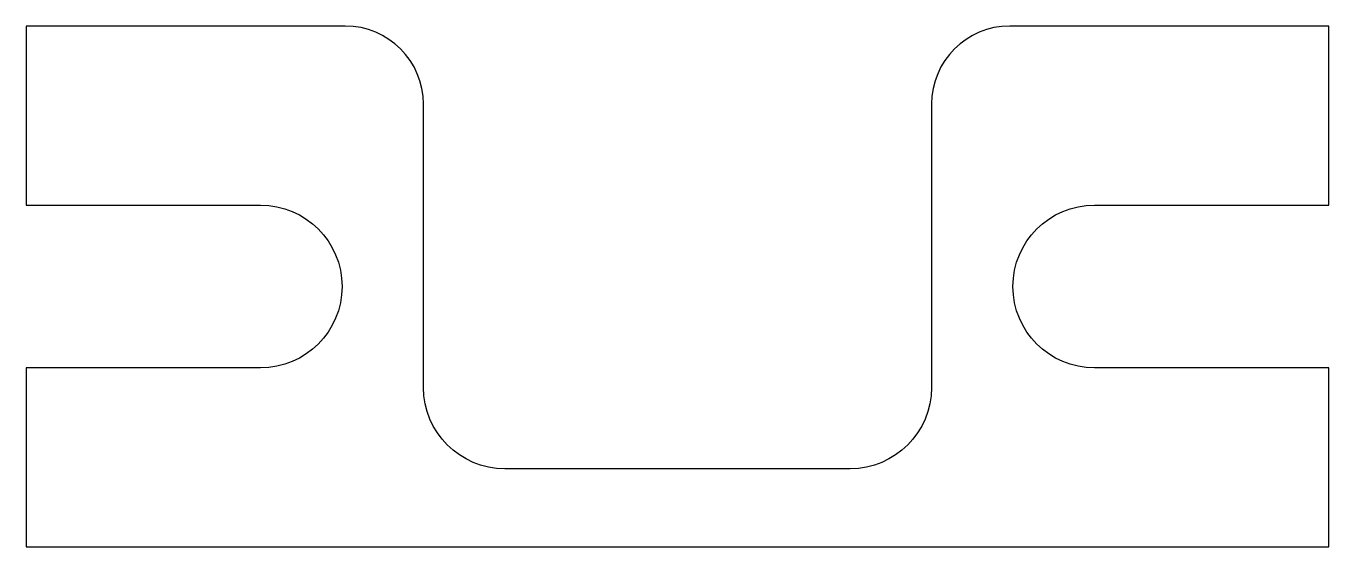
# Model space of a CAD drawing. Header units: inches. Extents: x -0.5 to 0.5, y -0.2 to 0.2.
import ezdxf

# ---------------------------------------------------------------- set-up
doc = ezdxf.new("R2010")
doc.units = ezdxf.units.IN
doc.header["$MEASUREMENT"] = 0

msp = doc.modelspace()

# ---------------------------------------------------------------- linework, layer by layer
msp.add_lwpolyline([(0.255, 0.2, 0.41421), (0.195, 0.14), (0.195, -0.0775, -0.41421), (0.1325, -0.14), (-0.1325, -0.14, -0.41421), (-0.195, -0.0775), (-0.195, 0.14, 0.41421), (-0.255, 0.2), (-0.5, 0.2), (-0.5, 0.0625), (-0.32, 0.0625, -1), (-0.32, -0.0625), (-0.5, -0.0625), (-0.5, -0.2), (0.5, -0.2), (0.5, -0.0625), (0.32, -0.0625, -1), (0.32, 0.0625), (0.5, 0.0625), (0.5, 0.2)], format="xyb", close=True)

doc.saveas('drawing.dxf')
